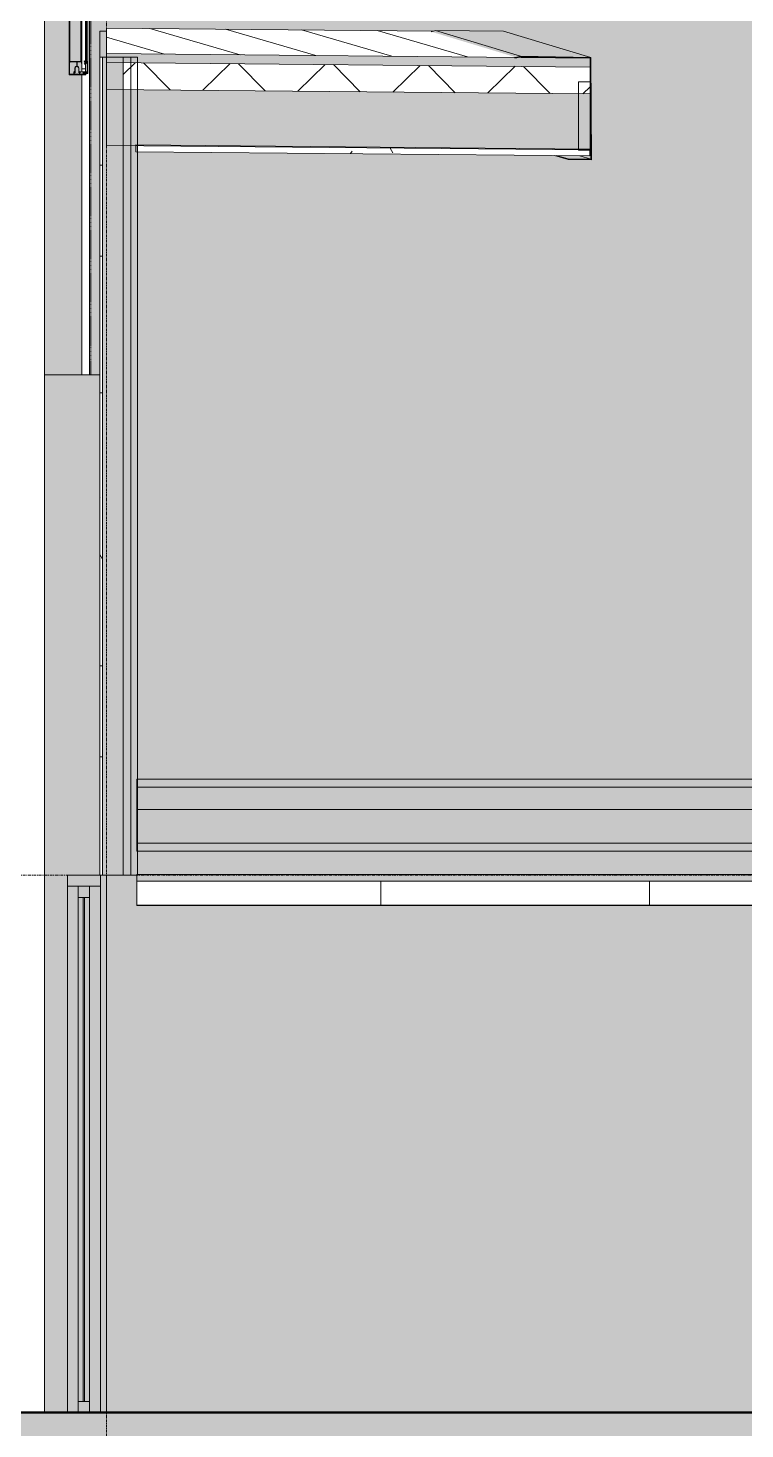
# Model space of a CAD drawing. Header units: millimetres. Extents: x -2361666 to -2009843, y -375 to 29863.
# Drawn here: x -2115946 to -2112745, y 5127 to 11382 of the extents above; entities that cross this region are included whole.
import ezdxf

# ---------------------------------------------------------------- set-up
doc = ezdxf.new("R2010")
doc.units = ezdxf.units.MM
for name, pattern in [('AEC_Center', [24, 12, -4, 4, -4]), ('Grid Line', [21, 12, -3, 3, -3]), ('Hidden', [6, 4, -2])]:
    doc.linetypes.add(name, pattern=pattern)
for name, color, linetype, lineweight in [('A-CLNG', 13, 'Continuous', 5), ('A-CLNG-PATT', 13, 'Continuous', 5), ('A-DETL', 90, 'Continuous', 50), ('A-DETL-GENF', 92, 'Continuous', 5), ('A-DOOR', 31, 'Continuous', 5), ('A-FLOR-LEVL', 51, 'Continuous', 5), ('A-GENM', 13, 'Continuous', 5), ('A-GLAZ', 151, 'Continuous', 5), ('A-GLAZ-CWMG', 51, 'Continuous', 5), ('A-ROOF', 132, 'Continuous', 5), ('A-ROOF-MCUT', 132, 'Continuous', 5), ('A-ROOF-PATT', 132, 'Continuous', 5), ('A-WALL', 113, 'Continuous', 5), ('A-WALL-PATT', 111, 'Continuous', 5), ('S-COLS', 52, 'Continuous', 5), ('S-GRID', 1, 'Continuous', 5)]:
    doc.layers.add(name, color=color, linetype=linetype, lineweight=lineweight)
pattern_1 = [(0, (0, 0), (812.8, 203.2), [67.056, -542.544, 67.056, -542.544, -3251.2]), (0, (0, 0), (812.8, 203.2), [-1219.2, 67.056, -1152.144, 67.056, -542.544, -1422.4]), (0, (0, 0), (812.8, 203.2), [-3048, 67.056, -339.344, 67.056, -948.944]), (120, (304.8, 101.6), (-582.376362, 602.305448), [67.056, -542.544, 67.056, -542.544, -3251.2]), (120, (304.8, 101.6), (-582.376362, 602.305448), [-1219.2, 67.056, -1152.144, 67.056, -542.544, -1422.4]), (120, (304.8, 101.6), (-582.376362, 602.305448), [-3048, 67.056, -339.344, 67.056, -948.944]), (240, (406.4, 508), (-230.423638, -805.505448), [67.056, -542.544, 67.056, -542.544, -3251.2]), (240, (406.4, 508), (-230.423638, -805.505448), [-1219.2, 67.056, -1152.144, 67.056, -542.544, -1422.4]), (240, (406.4, 508), (-230.423638, -805.505448), [-3048, 67.056, -339.344, 67.056, -948.944])]

# ---------------------------------------------------------------- blocks, each defined once
blk = doc.blocks.new('SHS-Square Hollow Section-Column - 150x150xSHS-1264402-SOUTH EAST - PART C')
at = {"layer": 'S-COLS', "linetype": 'Hidden'}
blk.add_line((-1665638.2, 9834.1), (-1665638.2, 15238.4), dxfattribs=at)
blk = doc.blocks.new('SD - OXXO - SD - OXXO 3800W-1750534-SOUTH EAST - PART C')
at = {"layer": 'A-DOOR'}
for points in [[(-1665627.1, 7550), (-1665594.2, 7550), (-1665594.2, 7600), (-1665742.2, 7600), (-1665742.2, 7550), (-1665644.2, 7550)], [(-1665742.2, 5200), (-1665694.2, 5201.8), (-1665694.2, 7550), (-1665742.2, 7550), (-1665742.2, 5202.5)]]:
    blk.add_hatch(color=256, dxfattribs=at).paths.add_polyline_path(points)
at = {"layer": 'A-GLAZ'}
h = blk.add_hatch(color=256, dxfattribs=at)
h.paths.add_polyline_path([(-1665644.2, 5200), (-1665644.2, 5250), (-1665694.2, 5250), (-1665694.2, 5200)])
h.paths.add_polyline_path([(-1665666.2, 7500), (-1665644.2, 7500), (-1665644.2, 7550), (-1665694.2, 7550), (-1665694.2, 7500), (-1665672.2, 7500)])
for points in [[(-1665644.2, 5200), (-1665594.2, 5200.4), (-1665594.2, 7550), (-1665644.2, 7550), (-1665644.2, 5201.1)], [(-1665666.2, 5250), (-1665666.2, 7500), (-1665672.2, 7500), (-1665672.2, 5250)]]:
    blk.add_hatch(color=256, dxfattribs=at).paths.add_polyline_path(points)
h = blk.add_hatch(color=256, dxfattribs=at)
h.paths.add_polyline_path([(-1665672.2, 5250), (-1665672.2, 7500), (-1665694.2, 7500), (-1665694.2, 5250)])
h.paths.add_polyline_path([(-1665666.2, 5250), (-1665644.2, 5250), (-1665644.2, 7500), (-1665666.2, 7500), (-1665666.2, 5353.1)])
at = {"layer": 'A-DOOR'}
for p, q in [((-1665742.2, 7600), (-1665742.2, 7550)), ((-1665594.2, 7600), (-1665742.2, 7600)), ((-1665594.2, 7550), (-1665594.2, 7600)), ((-1665742.2, 7550), (-1665594.2, 7550)), ((-1665742.2, 5200), (-1665742.2, 7550))]:
    blk.add_line(p, q, dxfattribs=at)
at = {"layer": 'A-GLAZ'}
for p, q in [((-1665644.2, 7550), (-1665694.2, 7550)), ((-1665694.2, 7550), (-1665694.2, 7500)), ((-1665644.2, 7500), (-1665644.2, 7550)), ((-1665594.2, 7550), (-1665594.2, 5200)), ((-1665694.2, 7500), (-1665644.2, 7500)), ((-1665694.2, 5250), (-1665694.2, 7500)), ((-1665666.2, 7500), (-1665672.2, 7500)), ((-1665672.2, 7500), (-1665672.2, 5250)), ((-1665666.2, 5250), (-1665666.2, 7500)), ((-1665644.2, 7500), (-1665644.2, 5250)), ((-1665644.2, 5250), (-1665644.2, 7500)), ((-1665644.2, 5250), (-1665694.2, 5250)), ((-1665694.2, 5250), (-1665694.2, 5200)), ((-1665672.2, 5250), (-1665666.2, 5250)), ((-1665644.2, 5200), (-1665644.2, 5250))]:
    blk.add_line(p, q, dxfattribs=at)
blk = doc.blocks.new('Roof Gutters3 - Roof Gutters-1885272-SOUTH EAST - PART C')
at = {"layer": 'A-ROOF'}
for points in [[(-1663737.9, 11251.4), (-1663718.5, 11257.1), (-1664098.3, 11371.8), (-1664116.7, 11365.8), (-1663895.6, 11299)], [(-1663405.3, 11251.3), (-1663797.6, 11368.8), (-1664098.3, 11371.8), (-1663718.5, 11257.1), (-1663408.4, 11251.3)], [(-1663402, 10794.6), (-1663405.3, 11251.3), (-1663718.5, 11257.1), (-1663730.6, 11251.4), (-1663727.5, 11251.3), (-1663718.1, 11254.1), (-1663408.4, 11248.3), (-1663405.3, 10797.6), (-1663506.6, 10797.6), (-1663506.6, 10794.8), (-1663405, 10794.6)], [(-1663405, 10797.6), (-1663408.4, 11088.1), (-1663408.8, 10811.8), (-1663452.1, 10811.8), (-1663405.7, 10797.8)], [(-1663506.6, 10794.8), (-1663506.6, 10797.8), (-1663557.5, 10813.2), (-1663562.9, 10811.8), (-1663515.9, 10797.6)], [(-1663405, 10797.6), (-1663459.9, 10812.3), (-1663553, 10811.8), (-1663506.6, 10797.8), (-1663405.3, 10797.6)]]:
    blk.add_hatch(color=256, dxfattribs=at).paths.add_polyline_path(points)
for p, q in [((-1664117.1, 11365.9), (-1664098.3, 11371.8)), ((-1664098.3, 11371.8), (-1663794.6, 11368.7)), ((-1664098.3, 11371.8), (-1663718.5, 11257.1)), ((-1663794.6, 11368.7), (-1663405.3, 11251.3)), ((-1663567.7, 10813.3), (-1663506.6, 10794.8)), ((-1663506.6, 10797.8), (-1663557.5, 10813.2)), ((-1663453.5, 10812.2), (-1663405, 10797.6))]:
    blk.add_line(p, q, dxfattribs=at)
at = {"layer": 'A-ROOF', "lineweight": 15}
for p, q in [((-1663718.5, 11257.1), (-1663746.1, 11249)), ((-1663746.1, 11249), (-1663735.6, 11249)), ((-1663735.6, 11249), (-1663718.1, 11254.1)), ((-1663405.3, 11251.3), (-1663718.5, 11257.1)), ((-1663718.1, 11254.1), (-1663408.4, 11248.3)), ((-1663408.4, 11248.3), (-1663405, 10797.6)), ((-1663402, 10794.6), (-1663405.3, 11251.3)), ((-1663506.6, 10797.8), (-1663506.6, 10794.8)), ((-1663405, 10797.6), (-1663506.6, 10797.8)), ((-1663506.6, 10794.8), (-1663402, 10794.6))]:
    blk.add_line(p, q, dxfattribs=at)
blk = doc.blocks.new('Rectangular Mullion - Frame_Framed Facade_Danpal_DPANMF BT1-1887990-SOUTH EAST - PART C')
at = {"layer": 'A-GLAZ-CWMG'}
for p, q in [((-1665657.3, 11230.8), (-1665657.3, 11232.3)), ((-1665657.3, 11232.3), (-1665651.4, 11232.3)), ((-1665653.4, 11230.8), (-1665657.3, 11230.8))]:
    blk.add_line(p, q, dxfattribs=at)
blk = doc.blocks.new('Rectangular Mullion - DPANMF BT1-1105306-SOUTH EAST - PART C')
at = {"layer": 'A-DETL-GENF'}
for p, q in [((-1665734.8, 11231.9), (-1665734.8, 11173.4)), ((-1665678.3, 11233.4), (-1665732.3, 11233.4)), ((-1665732.3, 11233.4), (-1665732.3, 11228.4)), ((-1665732.3, 11175.9), (-1665732.3, 11232.6)), ((-1665732.3, 11228.4), (-1665730.8, 11228.4)), ((-1665730.8, 11228.4), (-1665730.8, 11231.9)), ((-1665730.8, 11231.9), (-1665701.7, 11231.9)), ((-1665709.2, 11201.7), (-1665709.2, 11188.6)), ((-1665708, 11182.7), (-1665708, 11201.7)), ((-1665700.7, 11230.9), (-1665700.7, 11212)), ((-1665699.2, 11212), (-1665699.2, 11230.9)), ((-1665698.2, 11231.9), (-1665679.8, 11231.9)), ((-1665692, 11202), (-1665692, 11182.7)), ((-1665690.8, 11188.6), (-1665690.8, 11202)), ((-1665679.8, 11231.9), (-1665679.8, 11223.4)), ((-1665679.8, 11223.4), (-1665678.3, 11223.4)), ((-1665678.3, 11223.4), (-1665678.3, 11233.4)), ((-1665667.5, 11234.6), (-1665661.6, 11232.5)), ((-1665667.1, 11230.3), (-1665661.9, 11228.2)), ((-1665661.5, 11229.8), (-1665666.9, 11230.9)), ((-1665661.6, 11232.5), (-1665660.9, 11230.4)), ((-1665651.4, 11232.3), (-1665657.3, 11232.3)), ((-1665657.3, 11232.3), (-1665657.3, 11230.8)), ((-1665657.3, 11230), (-1665657.3, 11232.3)), ((-1665657.3, 11232.3), (-1665655.6, 11232.3)), ((-1665657.3, 11230.8), (-1665653.4, 11230.8)), ((-1665656.2, 11230), (-1665657.3, 11230)), ((-1665653.4, 11230.8), (-1665653.4, 11186.7)), ((-1665651.4, 11184.3), (-1665651.4, 11232.3)), ((-1665734.8, 11173.4), (-1665660.7, 11173.4)), ((-1665714.3, 11175.9), (-1665732.3, 11175.9)), ((-1665709.9, 11186.9), (-1665714.3, 11186.9)), ((-1665714.3, 11186.9), (-1665714.3, 11175.9)), ((-1665712.8, 11175.9), (-1665712.8, 11185.4)), ((-1665712.8, 11185.4), (-1665709.4, 11185.4)), ((-1665688.2, 11175.9), (-1665712.8, 11175.9)), ((-1665709.2, 11188.6), (-1665711.7, 11188.6)), ((-1665711.7, 11187.6), (-1665709.2, 11187.6)), ((-1665709.9, 11184.9), (-1665708.5, 11182.5)), ((-1665709.2, 11187.6), (-1665709.2, 11185.7)), ((-1665691.4, 11182.5), (-1665690, 11184.9)), ((-1665688.3, 11188.6), (-1665690.8, 11188.6)), ((-1665690.8, 11185.7), (-1665690.8, 11187.6)), ((-1665690.8, 11187.6), (-1665688.3, 11187.6)), ((-1665690.4, 11185.4), (-1665688.2, 11185.4)), ((-1665681.7, 11186.9), (-1665689.8, 11186.9)), ((-1665688.2, 11185.4), (-1665688.2, 11175.9)), ((-1665686.7, 11175.9), (-1665686.7, 11185.4)), ((-1665686.7, 11185.4), (-1665681.7, 11185.4)), ((-1665662.4, 11175.9), (-1665686.7, 11175.9)), ((-1665681.7, 11185.4), (-1665681.7, 11186.9)), ((-1665667.9, 11184.7), (-1665671.8, 11184.7)), ((-1665671.8, 11184.7), (-1665671.8, 11178.9)), ((-1665671.8, 11178.9), (-1665662.4, 11178.9)), ((-1665670.1, 11180.8), (-1665670.1, 11183.4)), ((-1665670.1, 11183.4), (-1665667.2, 11183.4)), ((-1665653.5, 11180.8), (-1665670.1, 11180.8)), ((-1665666.2, 11183.4), (-1665669, 11183.4)), ((-1665668.4, 11182.3), (-1665665.6, 11182.3)), ((-1665665.6, 11182.3), (-1665664.5, 11183)), ((-1665657.3, 11184.4), (-1665665.4, 11184.4)), ((-1665664.5, 11183), (-1665655.9, 11183)), ((-1665662.4, 11178.9), (-1665662.4, 11175.9)), ((-1665660.7, 11173.4), (-1665660.7, 11178.9)), ((-1665660.7, 11178.9), (-1665651.4, 11178.9)), ((-1665656.8, 11186), (-1665656.8, 11184.9)), ((-1665653.4, 11186.7), (-1665656.1, 11186.7)), ((-1665655.4, 11183.5), (-1665655.4, 11185.1)), ((-1665655.4, 11185.1), (-1665651.4, 11184.3)), ((-1665651.4, 11184.4), (-1665655.2, 11184.4)), ((-1665653.5, 11182.5), (-1665653.5, 11180.8)), ((-1665651.4, 11178.9), (-1665651.4, 11184.4))]:
    blk.add_line(p, q, dxfattribs=at)
for centre, radius, start, end in [((-1665700, 11202), 9.2, 99.87907, 181.62608), ((-1665700, 11202), 8, 0, 181.74384), ((-1665701.7, 11230.9), 1, 0, 90), ((-1665701.7, 11212), 1, 279.87907, 0), ((-1665698.2, 11230.9), 1, 90, 180), ((-1665698.2, 11212), 1, 180, 260.12095), ((-1665700, 11202), 9.2, 0, 80.12095), ((-1665667.3, 11235), 0.4, 83.59533, 250.36248), ((-1665666.6, 11196.3), 39.1, 76.23872, 90.95194), ((-1665667, 11230.6), 0.32, 78.52985, 233.67741), ((-1665666.9, 11221.4), 0.4, 130.58324, 276.92643), ((-1665667, 11230.6), 0.32, 233.88832, 248.01181), ((-1665704.8, 11268.2), 59.8, 308.99371, 316.14678), ((-1665667.6, 11232.6), 11.6, 273.44493, 347.28579), ((-1665662.3, 11227.4), 0.88, 312.57025, 68.01181), ((-1665661.4, 11230.3), 0.48, 258.52985, 16.42738), ((-1665658.1, 11231), 3.39, 53.72768, 76.23872), ((-1665711.7, 11188.1), 0.5, 90, 270), ((-1665708.3, 11182.7), 0.3, 210, 0), ((-1665691.7, 11182.7), 0.3, 180, 330), ((-1665688.3, 11188.1), 0.5, 270, 90), ((-1665667.9, 11183.8), 0.834, 326.03884, 90), ((-1665657.3, 11184.9), 0.5, 270, 0), ((-1665656.1, 11186), 0.7, 90, 180), ((-1665655.9, 11183.5), 0.5, 270, 0), ((-1665654, 11182.5), 0.5, 0, 90)]:
    blk.add_arc(centre, radius, start, end, dxfattribs=at)
for points, knots in [([(-1665732.3, 11232.6), (-1665732.3, 11232.7), (-1665732.3, 11232.8), (-1665732.4, 11233), (-1665732.6, 11233.1), (-1665732.8, 11233.1), (-1665733, 11233.1), (-1665733.3, 11233), (-1665733.6, 11232.8), (-1665734, 11232.7), (-1665734.3, 11232.5), (-1665734.5, 11232.4), (-1665734.6, 11232.3), (-1665734.8, 11232.1), (-1665734.8, 11232), (-1665734.8, 11231.9)], [0, 0, 0, 0, 0.041667, 0.104167, 0.177083, 0.239583, 0.333333, 0.416667, 0.5, 0.666667, 0.729167, 0.791667, 0.84375, 0.90625, 1, 1, 1, 1]), ([(-1665655.6, 11232.3), (-1665655.5, 11232.3), (-1665655.4, 11232.3), (-1665655.3, 11232.5), (-1665655.3, 11232.7), (-1665655.5, 11233), (-1665655.7, 11233.4), (-1665656, 11233.6), (-1665656.1, 11233.7)], [0, 0, 0, 0, 0.147059, 0.294118, 0.411765, 0.588235, 0.823529, 1, 1, 1, 1]), ([(-1665709.2, 11185.7), (-1665709.2, 11185.7), (-1665709.4, 11185.6), (-1665709.6, 11185.5), (-1665709.8, 11185.4), (-1665710, 11185.2), (-1665710, 11185), (-1665709.9, 11184.9)], [0, 0, 0, 0, 0.125, 0.25, 0.375, 0.625, 1, 1, 1, 1]), ([(-1665709.4, 11185.4), (-1665709.3, 11185.4), (-1665709.2, 11185.4), (-1665709.1, 11185.5), (-1665709.1, 11185.7), (-1665709.1, 11185.9), (-1665709.2, 11186.1), (-1665709.3, 11186.4), (-1665709.4, 11186.5), (-1665709.6, 11186.7), (-1665709.7, 11186.8), (-1665709.8, 11186.9), (-1665709.9, 11186.9)], [0, 0, 0, 0, 0.083333, 0.1875, 0.291667, 0.375, 0.458333, 0.583333, 0.666667, 0.75, 0.875, 1, 1, 1, 1]), ([(-1665690, 11184.9), (-1665690, 11185), (-1665689.9, 11185.1), (-1665690.1, 11185.3), (-1665690.3, 11185.5), (-1665690.5, 11185.6), (-1665690.7, 11185.7), (-1665690.8, 11185.7)], [0, 0, 0, 0, 0.25, 0.5, 0.75, 0.875, 1, 1, 1, 1]), ([(-1665689.8, 11186.9), (-1665690, 11186.9), (-1665690.2, 11186.7), (-1665690.4, 11186.4), (-1665690.5, 11186.2), (-1665690.6, 11186), (-1665690.6, 11185.8), (-1665690.7, 11185.7), (-1665690.6, 11185.5), (-1665690.5, 11185.4), (-1665690.4, 11185.4)], [0, 0, 0, 0, 0.333333, 0.416667, 0.5, 0.583333, 0.666667, 0.75, 0.84375, 1, 1, 1, 1]), ([(-1665669, 11183.4), (-1665669.1, 11183.4), (-1665669.2, 11183.3), (-1665669.2, 11183.1), (-1665669.2, 11182.8), (-1665669, 11182.5), (-1665668.8, 11182.3), (-1665668.6, 11182.3), (-1665668.4, 11182.3)], [0, 0, 0, 0, 0.125, 0.25, 0.5, 0.666667, 0.833333, 1, 1, 1, 1]), ([(-1665665.4, 11184.4), (-1665665.5, 11184.4), (-1665665.7, 11184.3), (-1665665.8, 11184.3), (-1665666, 11184.2), (-1665666.1, 11184), (-1665666.2, 11183.9), (-1665666.2, 11183.6), (-1665666.2, 11183.4), (-1665666.2, 11183.4)], [0, 0, 0, 0, 0.111111, 0.222222, 0.333333, 0.444444, 0.555556, 0.708333, 1, 1, 1, 1]), ([(-1665655.2, 11184.4), (-1665655.2, 11184.4), (-1665655.4, 11184.3), (-1665655.4, 11184.2), (-1665655.3, 11183.9), (-1665655.1, 11183.7), (-1665654.9, 11183.5), (-1665654.8, 11183.4), (-1665654.7, 11183.2), (-1665654.5, 11183.1), (-1665654.4, 11183), (-1665654.2, 11183), (-1665654.1, 11183), (-1665654, 11183)], [0, 0, 0, 0, 0.072917, 0.1875, 0.291667, 0.5, 0.583333, 0.666667, 0.729167, 0.791667, 0.854167, 0.916667, 1, 1, 1, 1])]:
    blk.add_open_spline(points, degree=3, knots=knots, dxfattribs=at)
blk = doc.blocks.new('Rectangular Mullion - Frame_Framed Facade_Danpal_DPANMF BT1-1113569-SOUTH EAST - PART C')
at = {"layer": 'A-GLAZ-CWMG'}
h = blk.add_hatch(color=256, dxfattribs=at)
h.paths.add_polyline_path([(-1665660.7, 11173.4), (-1665660.7, 11178.9), (-1665651.4, 11178.9), (-1665653.4, 11186.7), (-1665678.3, 11187.5), (-1665680.2, 11233.2), (-1665730.8, 11231.9), (-1665734.8, 11232.6), (-1665733.5, 11232.3), (-1665732.3, 11231.3), (-1665732.3, 11175.9), (-1665732.3, 11173.7), (-1665712.8, 11175.9), (-1665662.7, 11173.5), (-1665661.8, 11173.5)])
h.paths.add_polyline_path([(-1665662.4, 11178.9), (-1665660.7, 11180.8), (-1665662.2, 11178.9)])
h.paths.add_polyline_path([(-1665708, 11182.7), (-1665709.2, 11188.6), (-1665708, 11187.5)])
for p, q in [((-1665732.3, 11233.4), (-1665734.8, 11233.4)), ((-1665678.3, 11186.7), (-1665678.3, 11233.4)), ((-1665651.4, 11232.3), (-1665657.3, 11232.3)), ((-1665657.3, 11232.3), (-1665657.3, 11230.8)), ((-1665657.3, 11230.8), (-1665653.4, 11230.8)), ((-1665653.4, 11186.7), (-1665678.3, 11186.7)), ((-1665660.7, 11173.4), (-1665660.7, 11178.9)), ((-1665660.7, 11178.9), (-1665651.4, 11178.9)), ((-1665651.4, 11178.9), (-1665651.4, 11184.3))]:
    blk.add_line(p, q, dxfattribs=at)
blk = doc.blocks.new('Rectangular Mullion - Frame_Framed Facade_Danpal_DPANMF BT1-1262946-SOUTH EAST - PART C')
at = {"layer": 'A-GLAZ-CWMG'}
for points in [[(-1665734.8, 11233.4), (-1665731.3, 11233.4), (-1665731.3, 14673.4), (-1665734.8, 14673.4), (-1665734.8, 11233.5)], [(-1665661.8, 11233.4), (-1665657.3, 11233.4), (-1665657.3, 14673.4), (-1665661.8, 14673.4), (-1665661.8, 11240.6)], [(-1665657.3, 11233.4), (-1665651.4, 11233.4), (-1665653.4, 14673.4), (-1665657.3, 14673.4), (-1665657.3, 11240.6)]]:
    blk.add_hatch(color=256, dxfattribs=at).paths.add_polyline_path(points)
for p, q in [((-1665734.8, 11233.4), (-1665734.8, 14673.4)), ((-1665657.3, 11233.4), (-1665657.3, 14673.4)), ((-1665651.4, 11233.4), (-1665651.4, 14673.4)), ((-1665657.3, 11233.4), (-1665661.8, 11233.4)), ((-1665651.4, 11233.4), (-1665657.3, 11233.4))]:
    blk.add_line(p, q, dxfattribs=at)
blk = doc.blocks.new('Rectangular Mullion - Mullion_FramedFacade_Danpal_DPAEC50-1262938-SOUTH EAST - PART C')
at = {"layer": 'A-GLAZ-CWMG'}
for points in [[(-1665698.2, 11233.4), (-1665682.3, 11233.9), (-1665682.3, 14673.4), (-1665731.3, 14673.4), (-1665731.3, 11233.4), (-1665701.7, 11233.4)], [(-1665682.3, 14668.3), (-1665682.3, 14668.3), (-1665682.3, 14673.4)], [(-1665678.7, 14582.1), (-1665678.7, 14582.1), (-1665678.7, 14608.6)]]:
    blk.add_hatch(color=256, dxfattribs=at).paths.add_polyline_path(points)
for p, q in [((-1665731.3, 11233.4), (-1665731.3, 14673.4)), ((-1665682.3, 14673.4), (-1665682.3, 11233.4)), ((-1665679.4, 14673.4), (-1665679.4, 11233.4)), ((-1665678.6, 11233.4), (-1665678.6, 14673.4)), ((-1665681.3, 11233.9), (-1665681.3, 11233.4))]:
    blk.add_line(p, q, dxfattribs=at)
blk = doc.blocks.new('MulticellPanel_Polycarbonate_Danpal_1040w - Premium Purple-V403-SOUTH EAST - PART C')
at = {"layer": 'A-GENM'}
h = blk.add_hatch(dxfattribs=at)
h.set_pattern_fill('FP_274', color=256, style=0, pattern_type=2)
h.set_pattern_definition([(90, (0, 0), (-800, 5e-14), []), (180, (0, 0), (-1e-13, -800), [])])
h.paths.add_polyline_path([(-1665661.8, 11186.7), (-1665661.8, 14673.4), (-1665677.8, 14673.4), (-1665677.8, 11186.7)])
for p, q in [((-1665678.7, 14673.4), (-1665677.8, 14673.4)), ((-1665661.8, 14673.4), (-1665677.8, 14673.4)), ((-1665677.8, 14673.4), (-1665677.8, 11186.7)), ((-1665661.8, 11186.7), (-1665661.8, 14673.4)), ((-1665677.8, 11186.7), (-1665661.8, 11186.7))]:
    blk.add_line(p, q, dxfattribs=at)
blk = doc.blocks.new('Area 51 Ceiling - External FC - Area 51 Ceiling - External FC-2924300-SOUTH EAST - PART C')
at = {"layer": 'A-CLNG-PATT'}
h = blk.add_hatch(dxfattribs=at)
h.set_pattern_fill('FP_273', color=256, style=0, pattern_type=2)
h.set_pattern_definition(pattern_1)
h.paths.add_polyline_path([(-1663408.8, 10811.8), (-1663408.8, 10837.8), (-1665429.7, 10856.8), (-1665429.7, 10830.2), (-1663453.5, 10812.2)])
h = blk.add_hatch(dxfattribs=at)
h.set_pattern_fill('FP_273', color=256, style=0, pattern_type=2)
h.set_pattern_definition(pattern_1)
h.paths.add_polyline_path([(-1634917.6, 7572.5), (-1623088.6, 7572.5), (-1623088.6, 7602.5), (-1644146.1, 7602.5), (-1644149.3, 7572.5), (-1635618.1, 7572.5)])
h.paths.add_polyline_path([(-1661579.4, 7572.5), (-1661121.8, 7572.5), (-1661122.1, 7602.5), (-1665432.6, 7602.5), (-1665432.2, 7572.5), (-1661646.4, 7572.5)])
h = blk.add_hatch(dxfattribs=at)
h.set_pattern_fill('FP_381', color=256, style=0, pattern_type=2)
h.set_pattern_definition([(180, (-1575571.47, 7465.04), (-2e-14, -125.606), []), (270, (-1575571.5, 7465), (1200, 7e-14), [])])
h.paths.add_polyline_path([(-1616587.6, 7465), (-1575571.5, 7465), (-1575863.7, 7561.7), (-1623088.6, 7561.7), (-1623088.6, 7572.5), (-1644149.3, 7572.5), (-1644578.9, 7561.5), (-1661090.9, 7562.3), (-1661122.1, 7572.5), (-1665432.6, 7572.5), (-1665432.6, 7465), (-1617420.8, 7465)])
at = {"layer": 'A-CLNG', "lineweight": 13}
for p, q in [((-1665436, 10860.3), (-1665436.3, 10830.3)), ((-1665436.3, 10830.3), (-1663408.8, 10811.8)), ((-1663408.8, 10841.9), (-1665436, 10860.3)), ((-1663408.8, 10811.8), (-1663408.8, 10841.9)), ((-1661122.1, 7602.5), (-1665432.6, 7602.5)), ((-1665432.6, 7602.5), (-1665432.6, 7572.5)), ((-1665432.6, 7572.5), (-1661121.8, 7572.5))]:
    blk.add_line(p, q, dxfattribs=at)
at = {"layer": 'A-CLNG'}
for p, q in [((-1665432.6, 7572.5), (-1665432.6, 7465)), ((-1665432.6, 7465), (-1575571.5, 7465))]:
    blk.add_line(p, q, dxfattribs=at)

msp = doc.modelspace()

# ---------------------------------------------------------------- hatches: boundary and pattern name
at = {"layer": 'A-DETL-GENF'}
msp.add_hatch(color=7, dxfattribs=at).paths.add_polyline_path([(-2116896.4, -375.3), (-2014958.6, -375.3), (-2014958.6, 5200), (-2116896.4, 5200), (-2116896.4, 3019.3)])
at = {"layer": 'A-ROOF'}
for points in [[(-2113436.6, 11208.3), (-2113436.6, 11248.3), (-2115596.4, 11268.7), (-2115596.4, 11252.5), (-2115457.9, 11252.5), (-2115457.9, 11227.3), (-2113488.1, 11208.8)], [(-2113436.6, 10837.8), (-2113436.6, 11088.1), (-2115596.4, 11108.5), (-2115596.4, 10858.1), (-2113757.2, 10840.8)]]:
    msp.add_hatch(color=256, dxfattribs=at).paths.add_polyline_path(points)
h = msp.add_hatch(color=256, dxfattribs=at)
h.paths.add_polyline_path([(-2073116.4, 7992.9), (-2073116.4, 8028), (-2094173.8, 8028), (-2094173.8, 7992.9), (-2073281.3, 7992.9)])
h.paths.add_polyline_path([(-2113274, 7992.9), (-2111149.9, 7992.9), (-2111149.9, 8028), (-2115460.4, 8028), (-2115460.4, 7992.9), (-2114107.1, 7992.9)])
h = msp.add_hatch(color=256, dxfattribs=at)
h.paths.add_polyline_path([(-2073281.3, 7892.8), (-2073116.4, 7892.8), (-2073116.4, 7992.9), (-2094173.8, 7992.9), (-2094173.8, 7892.8), (-2073489.5, 7892.8)])
h.paths.add_polyline_path([(-2115460.4, 7892.8), (-2111149.9, 7892.8), (-2111149.9, 7992.9), (-2115460.4, 7992.9), (-2115460.4, 7899)])
h = msp.add_hatch(color=256, dxfattribs=at)
h.paths.add_polyline_path([(-2073116.4, 7742.6), (-2073116.4, 7892.8), (-2094173.8, 7892.8), (-2094173.8, 7742.6), (-2073281.3, 7742.6)])
h.paths.add_polyline_path([(-2112630.9, 7742.6), (-2111149.9, 7742.6), (-2111149.9, 7892.8), (-2115460.4, 7892.8), (-2115460.4, 7742.6), (-2113274, 7742.6)])
h = msp.add_hatch(color=256, dxfattribs=at)
h.paths.add_polyline_path([(-2085646.3, 7707.5), (-2073116.4, 7707.5), (-2073116.4, 7742.6), (-2094173.8, 7742.6), (-2094173.8, 7707.5), (-2085779, 7707.5)])
h.paths.add_polyline_path([(-2111194.1, 7707.5), (-2111149.9, 7707.5), (-2111149.9, 7742.6), (-2115460.4, 7742.6), (-2115460.4, 7707.5), (-2111607.6, 7707.5)])
h = msp.add_hatch(color=256, dxfattribs=at)
h.paths.add_polyline_path([(-2037454.5, 7600), (-2025601.3, 7600.7), (-2025891.5, 7696.7), (-2073116.4, 7696.7), (-2073116.4, 7707.5), (-2094173.8, 7707.5), (-2094646.3, 7696.4), (-2111118.7, 7697.2), (-2111149.9, 7707.5), (-2115457.9, 7707.5), (-2115457.9, 7602.5), (-2111150, 7602.5), (-2111142.6, 7600), (-2094273.4, 7600), (-2094110.8, 7602.5), (-2073116.8, 7602.5), (-2073116.8, 7600), (-2037871.1, 7600)])
h.paths.add_polyline_path([(-2063186, 7600), (-2063173.4, 7603.4), (-2063160.7, 7603.4)])
at = {"layer": 'A-ROOF-PATT'}
h = msp.add_hatch(dxfattribs=at)
h.set_pattern_fill('FP_270', color=256, style=0, pattern_type=2)
h.set_pattern_definition([(163.762, (-452208.64, -226018.12), (-327.564584, -0.001866), [])])
h.paths.add_polyline_path([(-2113436.6, 11248.3), (-2113746.7, 11254), (-2113749.1, 11251.3), (-2113745.8, 11251.2)])
h.paths.add_polyline_path([(-2113766.1, 11251.4), (-2114145.3, 11365.9), (-2114136.3, 11368.7), (-2115596.4, 11382.5), (-2115596.4, 11268.7), (-2113774.3, 11251.5)])
h = msp.add_hatch(dxfattribs=at)
h.set_pattern_fill('FP_269', color=256, angle=45, style=0, pattern_type=2)
h.set_pattern_definition([(44.4597, (-450028.2, 0), (-210.122224, 214.12298), []), (134.46, (-450028.2, 0), (-214.12188, -210.123345), [])])
h.paths.add_polyline_path([(-2113436.6, 11088.1), (-2113436.6, 11208.3), (-2115521.9, 11227.9), (-2115521.9, 11107.8), (-2113848.5, 11092)])
at = {"layer": 'A-WALL'}
h = msp.add_hatch(color=256, dxfattribs=at)
h.paths.add_polyline_path([(-2115515.9, 5200), (-2112491.4, 5200), (-2112491.4, 7300), (-2111491.4, 7300), (-2111491.4, 5200), (-2105091.4, 5200), (-2105091.4, 7465), (-2115460.8, 7465), (-2115460.8, 7600), (-2115596.4, 7600), (-2115594.3, 5200), (-2115517.1, 5200)])
h.paths.add_polyline_path([(-2105091.4, 7591.9), (-2105091.4, 7600), (-2111142.6, 7600), (-2111118.7, 7592.2), (-2105150.4, 7591.9)])
h.paths.add_polyline_path([(-2108646.3, 8017.5), (-2108646.3, 15651.2), (-2115593.4, 15651.2), (-2115593.4, 15238.4), (-2115596.4, 15238.4), (-2115596.4, 11382.5), (-2114136.3, 11368.7), (-2114126.5, 11371.8), (-2113822.7, 11368.7), (-2113433.5, 11251.3), (-2113430.2, 10794.6), (-2113534.8, 10794.8), (-2113595.9, 10813.3), (-2115457.9, 10830.2), (-2115457.9, 8028), (-2111149.9, 8028), (-2111118.7, 8017.7), (-2109941.2, 8017.6)])
h.paths.add_polyline_path([(-2114940.3, 15806.6), (-2108646.3, 15806.6), (-2108646.3, 15900), (-2115596.4, 15900), (-2115596.4, 15890.5), (-2115295.7, 15892.8), (-2115285.2, 15885.5), (-2115290.4, 15885.5), (-2115296.7, 15889.8), (-2115593.4, 15885.2), (-2115593.4, 15806.6), (-2115171.1, 15806.6)])
h = msp.add_hatch(color=256, dxfattribs=at)
h.paths.add_polyline_path([(-2115706, 9834.1), (-2115708.1, 11173.4), (-2115763, 11173.4), (-2115763, 15232), (-2115760.5, 15231.9), (-2115760.5, 15200), (-2115706, 15200), (-2115706, 15308.5), (-2115873.4, 15307.7), (-2115873.4, 9834.1)])
h.paths.add_polyline_path([(-2115706.5, 15233.4), (-2115759, 15231.9), (-2115760.5, 15233.4), (-2115726.4, 15233.4)])
for points in [[(-2115625.9, 11252.5), (-2115596.4, 11252.5), (-2115596.4, 11368.9), (-2115625.9, 11368.9), (-2115625.9, 11293.6)], [(-2115596.4, 7600), (-2115521.9, 7600), (-2115521.9, 10857.4), (-2115596.4, 10858.1), (-2115596.4, 11108.5), (-2115521.9, 11108.5), (-2115521.9, 11252.5), (-2115613.9, 11252.5), (-2115613.9, 7600)]]:
    msp.add_hatch(color=256, dxfattribs=at).paths.add_polyline_path(points)
h = msp.add_hatch(color=256, dxfattribs=at)
h.paths.add_polyline_path([(-2115521.9, 7600), (-2115486.9, 7600), (-2115486.9, 10857.1), (-2115521.9, 10857.4), (-2115521.9, 7602.5)])
h.paths.add_polyline_path([(-2115486.9, 11227.6), (-2115486.9, 11252.5), (-2115521.9, 11252.5), (-2115521.9, 11227.9)])
h = msp.add_hatch(color=256, dxfattribs=at)
h.paths.add_polyline_path([(-2115486.9, 7600), (-2115460.8, 7600), (-2115460.4, 7602.5), (-2115457.9, 7602.5), (-2115457.9, 7707.5), (-2115460.4, 7707.5), (-2115460.4, 8028), (-2115457.9, 8028), (-2115457.9, 10856.8), (-2115486.9, 10857.1), (-2115486.9, 7602.5)])
h.paths.add_polyline_path([(-2115457.9, 11227.3), (-2115457.9, 11252.5), (-2115486.9, 11252.5), (-2115486.9, 11227.6)])
h = msp.add_hatch(color=256, dxfattribs=at)
h.paths.add_polyline_path([(-2115873.4, 5200), (-2115770.4, 5200), (-2115770.4, 7600), (-2115625.9, 7600), (-2115625.9, 9834.1), (-2115873.4, 9834.1), (-2115873.4, 5565.3)])
h.paths.add_polyline_path([(-2115603.1, 5200), (-2115596.4, 5200), (-2115596.4, 7600), (-2115622.4, 7600), (-2115622.4, 5200)])
at = {"layer": 'A-WALL-PATT'}
h = msp.add_hatch(dxfattribs=at)
h.set_pattern_fill('FP_273', color=256, style=0, pattern_type=2)
h.set_pattern_definition([(0, (-450028.2, 0), (812.8, 203.2), [67.056, -542.544, 67.056, -542.544, -3251.2]), (0, (-450028.2, 0), (812.8, 203.2), [-1219.2, 67.056, -1152.144, 67.056, -542.544, -1422.4]), (0, (-450028.2, 0), (812.8, 203.2), [-3048, 67.056, -339.344, 67.056, -948.944]), (120, (-449723.4, 101.6), (-582.376362, 602.305448), [67.056, -542.544, 67.056, -542.544, -3251.2]), (120, (-449723.4, 101.6), (-582.376362, 602.305448), [-1219.2, 67.056, -1152.144, 67.056, -542.544, -1422.4]), (120, (-449723.4, 101.6), (-582.376362, 602.305448), [-3048, 67.056, -339.344, 67.056, -948.944]), (240, (-449621.8, 508), (-230.423638, -805.505448), [67.056, -542.544, 67.056, -542.544, -3251.2]), (240, (-449621.8, 508), (-230.423638, -805.505448), [-1219.2, 67.056, -1152.144, 67.056, -542.544, -1422.4]), (240, (-449621.8, 508), (-230.423638, -805.505448), [-3048, 67.056, -339.344, 67.056, -948.944])])
h.paths.add_polyline_path([(-2115625.9, 7600), (-2115613.9, 7600), (-2115613.9, 11252.5), (-2115625.9, 11252.5), (-2115625.9, 7686.9)])
at = {"layer": 'S-COLS'}
for points in [[(-2115670.7, 9834.1), (-2115661.4, 9834.1), (-2115661.4, 15238.4), (-2115671.4, 15238.4), (-2115671.4, 9834.1)], [(-2115625.9, 9834.1), (-2115625.9, 11368.9), (-2115596.4, 11368.9), (-2115596.4, 15238.4), (-2115661.4, 15238.4), (-2115661.4, 9834.1)]]:
    msp.add_hatch(color=256, dxfattribs=at).paths.add_polyline_path(points)

# ---------------------------------------------------------------- linework, layer by layer
at = {"layer": 'A-DETL'}
msp.add_line((-2014958.6, 5200), (-2116896.4, 5200), dxfattribs=at)
at = {"layer": 'A-FLOR-LEVL', "linetype": 'AEC_Center'}
for p, q in [((-2127297.6, 7600), (-2009843.2, 7600)), ((-2127297.6, 5200), (-2009843.2, 5200))]:
    msp.add_line(p, q, dxfattribs=at)
at = {"layer": 'A-ROOF'}
for p, q in [((-2114136.3, 11368.7), (-2115596.4, 11382.5)), ((-2115596.4, 11382.5), (-2115596.4, 11268.7)), ((-2115596.4, 11228.6), (-2113436.6, 11208.3)), ((-2115596.4, 11108.5), (-2113436.6, 11088.1)), ((-2115460.4, 7992.9), (-2111149.9, 7992.9)), ((-2115460.4, 7892.8), (-2111149.9, 7892.8)), ((-2115460.4, 7742.6), (-2111149.9, 7742.6))]:
    msp.add_line(p, q, dxfattribs=at)
at = {"layer": 'A-ROOF', "color": 250, "lineweight": 13}
for p, q in [((-2113436.6, 11248.3), (-2115596.4, 11268.7)), ((-2115596.4, 11268.7), (-2115596.4, 10858.1)), ((-2113436.6, 10837.8), (-2113436.6, 11248.3)), ((-2115596.4, 10858.1), (-2113436.6, 10837.8)), ((-2111149.9, 8028), (-2115460.4, 8028)), ((-2115460.4, 8028), (-2115460.4, 7707.5)), ((-2115460.4, 7707.5), (-2111149.9, 7707.5))]:
    msp.add_line(p, q, dxfattribs=at)
at = {"layer": 'A-ROOF-MCUT'}
for p, q in [((-2113488.1, 11142.6), (-2113488.1, 10837.4)), ((-2113436.6, 11142.2), (-2113488.1, 11142.6)), ((-2113488.1, 10837.4), (-2113436.6, 10837)), ((-2113436.6, 10837), (-2113436.6, 10837.8))]:
    msp.add_line(p, q, dxfattribs=at)
at = {"layer": 'A-WALL'}
for p, q in [((-2115873.4, 5200), (-2115873.4, 15309.8)), ((-2115625.9, 11368.9), (-2115596.4, 11368.9)), ((-2115625.9, 11252.5), (-2115625.9, 11368.9)), ((-2115613.9, 7600), (-2115613.9, 11252.5)), ((-2115521.9, 7600), (-2115521.9, 11252.5)), ((-2115486.9, 7600), (-2115486.9, 11252.5)), ((-2115706, 11173.4), (-2115706, 9834.1)), ((-2115625.9, 9834.1), (-2115873.4, 9834.1)), ((-2115596.4, 7600), (-2115596.4, 5200))]:
    msp.add_line(p, q, dxfattribs=at)
at = {"layer": 'A-WALL', "color": 250, "lineweight": 13}
for p, q in [((-2115457.9, 11252.5), (-2115625.9, 11252.5)), ((-2115625.9, 11252.5), (-2115625.9, 7600)), ((-2115457.9, 7600), (-2115457.9, 11252.5)), ((-2115625.9, 7600), (-2115457.9, 7600))]:
    msp.add_line(p, q, dxfattribs=at)
at = {"layer": 'S-COLS'}
msp.add_line((-2115671.4, 15238.4), (-2115671.4, 9834.1), dxfattribs=at)
at = {"layer": 'S-GRID', "linetype": 'Grid Line'}
msp.add_line((-2115596.4, -304.8), (-2115596.4, 24960.7), dxfattribs=at)

# ---------------------------------------------------------------- block references
at = {"layer": 'A-CLNG'}
msp.add_blockref('Area 51 Ceiling - External FC - Area 51 Ceiling - External FC-2924300-SOUTH EAST - PART C', (-450028.2, 0), dxfattribs=at)
at = {"layer": 'A-DETL-GENF'}
msp.add_blockref('Rectangular Mullion - DPANMF BT1-1105306-SOUTH EAST - PART C', (-450028.2, 0), dxfattribs=at)
at = {"layer": 'A-DOOR'}
msp.add_blockref('SD - OXXO - SD - OXXO 3800W-1750534-SOUTH EAST - PART C', (-450028.2, 0), dxfattribs=at)
at = {"layer": 'A-GENM'}
msp.add_blockref('MulticellPanel_Polycarbonate_Danpal_1040w - Premium Purple-V403-SOUTH EAST - PART C', (-450028.2, 0), dxfattribs=at)
at = {"layer": 'A-GLAZ-CWMG'}
for name in ['Rectangular Mullion - Frame_Framed Facade_Danpal_DPANMF BT1-1262946-SOUTH EAST - PART C', 'Rectangular Mullion - Mullion_FramedFacade_Danpal_DPAEC50-1262938-SOUTH EAST - PART C', 'Rectangular Mullion - Frame_Framed Facade_Danpal_DPANMF BT1-1113569-SOUTH EAST - PART C', 'Rectangular Mullion - Frame_Framed Facade_Danpal_DPANMF BT1-1887990-SOUTH EAST - PART C']:
    msp.add_blockref(name, (-450028.2, 0), dxfattribs=at)
at = {"layer": 'A-ROOF'}
msp.add_blockref('Roof Gutters3 - Roof Gutters-1885272-SOUTH EAST - PART C', (-450028.2, 0), dxfattribs=at)
at = {"layer": 'S-COLS', "linetype": 'Hidden'}
msp.add_blockref('SHS-Square Hollow Section-Column - 150x150xSHS-1264402-SOUTH EAST - PART C', (-450028.2, 0), dxfattribs=at)

doc.saveas('drawing.dxf')
